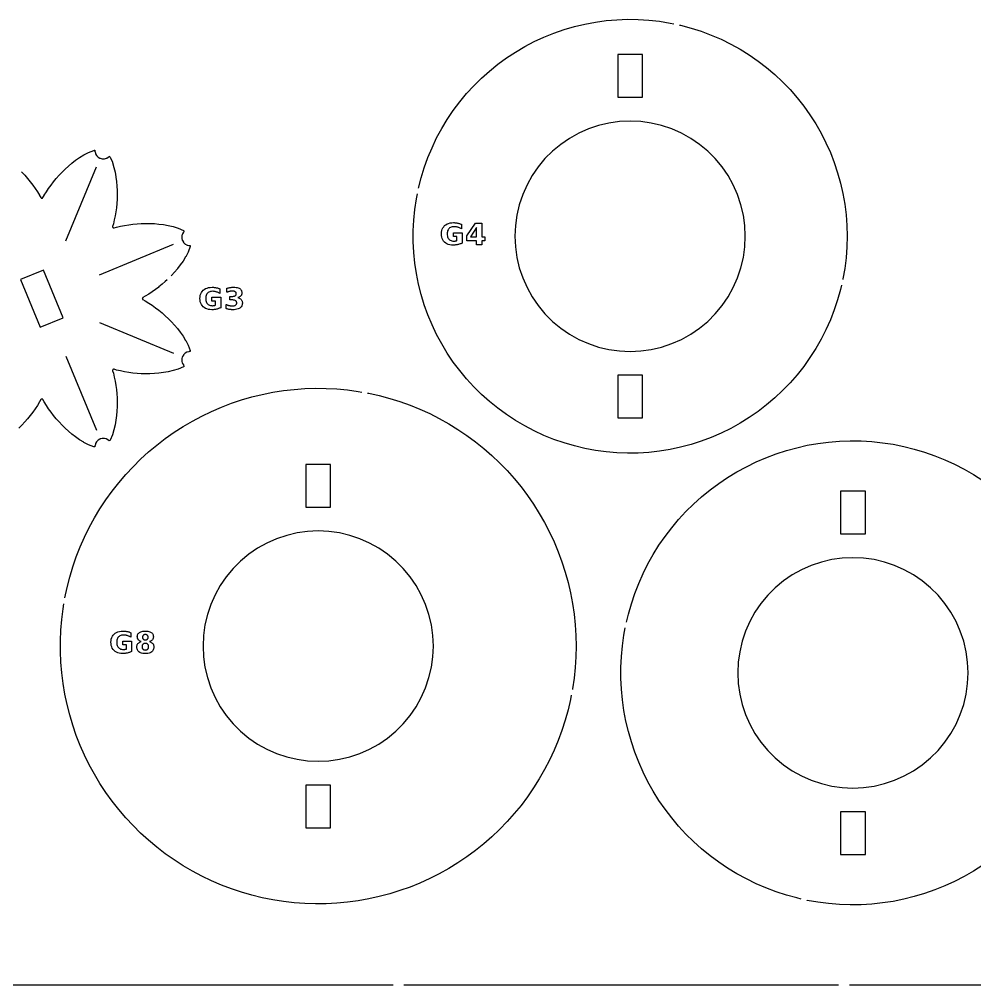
# Model space of a CAD drawing. Header units: millimetres. Extents: x 0 to 300, y 9 to 290.
# Drawn here: x 132.5 to 239.7, y 150 to 258.3 of the extents above; entities that cross this region are included whole.
import ezdxf

# ---------------------------------------------------------------- set-up
doc = ezdxf.new("R2010")
doc.units = ezdxf.units.MM
for name, color, linetype in [('CUT', 1, 'CONTINUOUS'), ('ENGRAVE', 5, 'CONTINUOUS'), ('SCORE', 7, 'CONTINUOUS')]:
    doc.layers.add(name, color=color, linetype=linetype)

msp = doc.modelspace()

# ---------------------------------------------------------------- linework, layer by layer
at = {"layer": 'CUT', "color": 1}
for points in [[(177.2567, 239.3992), (177.5459, 240.5443), (177.8982, 241.6962), (178.3071, 242.8293), (178.7715, 243.9407), (179.2903, 245.0278), (179.8622, 246.088), (180.4859, 247.1185), (181.1598, 248.117), (181.8822, 249.0809), (182.6514, 250.0079), (183.4655, 250.8957), (184.3225, 251.7422), (185.2203, 252.5452), (186.1567, 253.3029), (187.1295, 254.0133), (188.1362, 254.6748), (189.1744, 255.2856), (190.2415, 255.8444), (191.335, 256.3497), (192.4521, 256.8004), (193.5901, 257.1952), (194.7462, 257.5333), (195.9177, 257.8137), (197.1016, 258.0359), (198.295, 258.1993), (199.4951, 258.3035), (200.6988, 258.3482), (201.9033, 258.3333), (203.1056, 258.2588), (204.3027, 258.125), (205.4917, 257.9322), (205.9141, 257.842)], [(206.5498, 257.7063), (206.6698, 257.6807), (207.8339, 257.3714), (208.9814, 257.0048), (210.1093, 256.582), (211.2149, 256.1038), (212.2955, 255.5716), (213.3485, 254.9866), (214.3712, 254.3503), (215.3613, 253.6641), (216.3162, 252.9298), (217.2336, 252.1492), (218.1113, 251.3242), (218.9471, 250.4568), (219.739, 249.5491), (220.485, 248.6034), (221.1833, 247.6219), (221.8323, 246.6071), (222.4303, 245.5614), (222.9758, 244.4875), (223.4676, 243.3879), (223.9043, 242.2653), (224.2851, 241.1225), (224.6088, 239.9622), (224.8748, 238.7874), (225.0823, 237.6008), (225.2309, 236.4055), (225.3202, 235.2042), (225.35, 234), (225.3202, 232.7958), (225.2309, 231.5945), (225.0823, 230.3992), (224.8748, 229.2126), (224.8602, 229.1484)], [(132.7081, 241.233), (132.744, 241.1977), (132.7475, 241.1941), (133.0768, 240.8457), (133.0801, 240.8422), (133.393, 240.4869), (133.3961, 240.4833), (133.6931, 240.1215), (133.6961, 240.1178), (133.9776, 239.7496), (133.9804, 239.7458), (134.2469, 239.3714), (134.2496, 239.3674), (134.5011, 238.9868), (134.5037, 238.9828), (134.7404, 238.5962), (134.7429, 238.592), (134.8903, 238.3314), (134.8977, 238.3197), (134.905, 238.3102), (134.9132, 238.3015), (134.9222, 238.2936), (134.932, 238.2866), (134.9423, 238.2805), (134.9532, 238.2755), (134.9645, 238.2716), (134.9762, 238.2687), (134.988, 238.267), (135, 238.2664), (135.012, 238.267), (135.0238, 238.2687), (135.0355, 238.2716), (135.0468, 238.2755), (135.0577, 238.2805), (135.068, 238.2866), (135.0778, 238.2936), (135.0868, 238.3015), (135.095, 238.3102), (135.1023, 238.3197), (135.1097, 238.3314), (135.2571, 238.592), (135.2596, 238.5962), (135.4963, 238.9828), (135.4989, 238.9868), (135.7504, 239.3674), (135.7531, 239.3714), (136.0196, 239.7458), (136.0224, 239.7496), (136.3039, 240.1178), (136.3069, 240.1215), (136.6039, 240.4833), (136.607, 240.4869), (136.9199, 240.8422), (136.9232, 240.8457), (137.2525, 241.1941), (137.256, 241.1977), (137.6027, 241.5389), (137.6064, 241.5424), (137.9715, 241.8759), (137.9756, 241.8795), (138.3609, 242.2045), (138.3655, 242.2082), (138.7737, 242.5235), (138.779, 242.5274), (139.2142, 242.8312), (139.2208, 242.8356), (139.6901, 243.1247), (139.699, 243.1297), (140.2163, 243.3977), (140.2301, 243.4039), (140.8335, 243.6361), (140.8474, 243.6407), (140.862, 243.6423), (140.8695, 243.6428), (140.9482, 243.6438), (140.952, 243.5651), (140.952, 243.5247), (140.9526, 243.5121), (140.954, 243.5013), (140.9567, 243.4891), (141.0112, 243.2859), (141.0149, 243.274), (141.0191, 243.2639), (141.0249, 243.2528), (141.13, 243.0706), (141.1368, 243.06), (141.1434, 243.0514), (141.1519, 243.0422), (141.3006, 242.8934), (141.3099, 242.885), (141.3185, 242.8783), (141.3291, 242.8716), (141.5112, 242.7664), (141.5224, 242.7606), (141.5324, 242.7565), (141.5444, 242.7527), (141.7476, 242.6982), (141.7598, 242.6955), (141.7706, 242.6941), (141.7831, 242.6936), (141.9935, 242.6936), (142.006, 242.6941), (142.0168, 242.6955), (142.029, 242.6982), (142.2322, 242.7527), (142.2442, 242.7565), (142.2542, 242.7606), (142.2654, 242.7664), (142.4475, 242.8716), (142.4581, 242.8783), (142.4667, 242.885), (142.476, 242.8934), (142.5046, 242.922), (142.5629, 242.975), (142.6179, 242.9186), (142.6228, 242.913), (142.632, 242.9015), (142.6386, 242.8884), (142.9011, 242.2976), (142.9065, 242.2834), (143.0827, 241.7281), (143.0855, 241.7183), (143.2129, 241.182), (143.2145, 241.1743), (143.3074, 240.6517), (143.3084, 240.6452), (143.374, 240.1336), (143.3746, 240.1277), (143.4173, 239.6254), (143.4177, 239.62), (143.44, 239.126), (143.4402, 239.1209), (143.444, 238.6345), (143.444, 238.6296), (143.4305, 238.1503), (143.4303, 238.1455), (143.4004, 237.673), (143.4, 237.6683), (143.3542, 237.2024), (143.3536, 237.1977), (143.2924, 236.7382), (143.2917, 236.7336), (143.2153, 236.2804), (143.2145, 236.2757), (143.1232, 235.8287), (143.1222, 235.8241), (143.0162, 235.3833), (143.015, 235.3786), (142.9349, 235.09), (142.9319, 235.0766), (142.9304, 235.0647), (142.93, 235.0527), (142.9308, 235.0408), (142.9327, 235.0289), (142.9358, 235.0173), (142.9399, 235.0061), (142.9451, 234.9953), (142.9513, 234.985), (142.9585, 234.9754), (142.9666, 234.9666), (142.9754, 234.9585), (142.985, 234.9513), (142.9953, 234.9451), (143.0061, 234.9399), (143.0173, 234.9358), (143.0289, 234.9327), (143.0408, 234.9308), (143.0527, 234.93), (143.0647, 234.9304), (143.0766, 234.9319), (143.09, 234.9349), (143.3786, 235.015), (143.3833, 235.0162), (143.8241, 235.1222), (143.8287, 235.1232), (144.2757, 235.2145), (144.2804, 235.2153), (144.7336, 235.2917), (144.7382, 235.2924), (145.1977, 235.3536), (145.2024, 235.3542), (145.6683, 235.4), (145.673, 235.4004), (146.1455, 235.4303), (146.1503, 235.4305), (146.6296, 235.444), (146.6345, 235.444), (147.1209, 235.4402), (147.126, 235.44), (147.62, 235.4177), (147.6254, 235.4173), (148.1277, 235.3746), (148.1336, 235.374), (148.6452, 235.3084), (148.6517, 235.3074), (149.1743, 235.2145), (149.182, 235.2129), (149.7183, 235.0855), (149.7281, 235.0827), (150.2834, 234.9065), (150.2976, 234.9011), (150.8884, 234.6386), (150.9015, 234.632), (150.913, 234.6228), (150.9186, 234.6179), (150.975, 234.5629), (150.922, 234.5046), (150.8934, 234.476), (150.885, 234.4667), (150.8783, 234.4581), (150.8716, 234.4475), (150.7664, 234.2654), (150.7606, 234.2542), (150.7565, 234.2442), (150.7527, 234.2322), (150.6982, 234.029), (150.6955, 234.0168), (150.6941, 234.006), (150.6936, 233.9935), (150.6936, 233.7831), (150.6941, 233.7706), (150.6955, 233.7598), (150.6982, 233.7476), (150.7527, 233.5444), (150.7565, 233.5324), (150.7606, 233.5224), (150.7664, 233.5112), (150.8716, 233.3291), (150.8783, 233.3185), (150.885, 233.3099), (150.8934, 233.3006), (151.0422, 233.1519), (151.0514, 233.1434), (151.06, 233.1368), (151.0706, 233.13), (151.2528, 233.0249), (151.2639, 233.0191), (151.274, 233.0149), (151.2859, 233.0112), (151.4891, 232.9567), (151.5013, 232.954), (151.5121, 232.9526), (151.5247, 232.952), (151.5651, 232.952), (151.6438, 232.9482), (151.6428, 232.8695), (151.6423, 232.862), (151.6407, 232.8474), (151.6361, 232.8335), (151.4039, 232.2301), (151.3977, 232.2163), (151.1297, 231.699), (151.1247, 231.6901), (150.8356, 231.2208), (150.8312, 231.2142), (150.5274, 230.779), (150.5235, 230.7737), (150.2082, 230.3655), (150.2045, 230.3609), (149.8795, 229.9756), (149.8759, 229.9715), (149.5424, 229.6064), (149.5389, 229.6027), (149.4963, 229.5594)], [(224.7167, 228.5144), (224.6088, 228.0378), (224.2851, 226.8775), (223.9043, 225.7347), (223.4676, 224.6121), (222.9758, 223.5125), (222.4303, 222.4386), (221.8323, 221.3929), (221.1833, 220.3781), (220.485, 219.3966), (219.739, 218.4509), (218.9471, 217.5432), (218.1113, 216.6758), (217.2336, 215.8508), (216.3162, 215.0702), (215.3613, 214.3359), (214.3712, 213.6497), (213.3485, 213.0134), (212.2955, 212.4284), (211.2149, 211.8962), (210.1093, 211.418), (208.9814, 210.9952), (207.8339, 210.6286), (206.6698, 210.3193), (205.4917, 210.0678), (204.3027, 209.875), (203.1056, 209.7412), (201.9033, 209.6667), (200.6988, 209.6518), (199.4951, 209.6965), (198.295, 209.8007), (197.1016, 209.9641), (195.9177, 210.1863), (194.7462, 210.4667), (193.5901, 210.8048), (192.4521, 211.1996), (191.335, 211.6503), (190.2415, 212.1556), (189.1744, 212.7144), (188.1362, 213.3252), (187.1295, 213.9867), (186.1567, 214.6971), (185.2203, 215.4548), (184.3225, 216.2578), (183.4655, 217.1043), (182.6514, 217.9921), (181.8822, 218.9191), (181.1598, 219.883), (180.4859, 220.8815), (179.8622, 221.912), (179.2903, 222.9722), (178.7715, 224.0593), (178.3071, 225.1707), (177.8982, 226.3038), (177.5459, 227.4557), (177.2509, 228.6236), (177.0141, 229.8046), (176.836, 230.9959), (176.717, 232.1946), (176.6574, 233.3977), (176.6574, 234.6023), (176.717, 235.8054), (176.836, 237.0041), (177.0141, 238.1954), (177.1278, 238.7622)], [(149.0348, 229.1019), (148.8457, 228.9232), (148.8422, 228.9199), (148.4869, 228.607), (148.4833, 228.6039), (148.1215, 228.3069), (148.1178, 228.3039), (147.7496, 228.0224), (147.7458, 228.0196), (147.3714, 227.7531), (147.3674, 227.7504), (146.9868, 227.4989), (146.9828, 227.4963), (146.5962, 227.2596), (146.592, 227.2571), (146.3314, 227.1097), (146.3197, 227.1023), (146.3102, 227.095), (146.3015, 227.0868), (146.2936, 227.0778), (146.2866, 227.068), (146.2805, 227.0577), (146.2755, 227.0468), (146.2716, 227.0355), (146.2687, 227.0238), (146.267, 227.012), (146.2664, 227), (146.267, 226.988), (146.2687, 226.9762), (146.2716, 226.9645), (146.2755, 226.9532), (146.2805, 226.9423), (146.2866, 226.932), (146.2936, 226.9222), (146.3015, 226.9132), (146.3102, 226.905), (146.3197, 226.8977), (146.3314, 226.8903), (146.592, 226.7429), (146.5962, 226.7404), (146.9828, 226.5037), (146.9868, 226.5011), (147.3674, 226.2496), (147.3714, 226.2469), (147.7458, 225.9804), (147.7496, 225.9776), (148.1178, 225.6961), (148.1215, 225.6931), (148.4833, 225.3961), (148.4869, 225.393), (148.8422, 225.0801), (148.8457, 225.0768), (149.1941, 224.7475), (149.1977, 224.744), (149.5389, 224.3973), (149.5424, 224.3936), (149.8759, 224.0285), (149.8795, 224.0244), (150.2045, 223.6391), (150.2082, 223.6345), (150.5235, 223.2263), (150.5274, 223.221), (150.8312, 222.7858), (150.8356, 222.7792), (151.1247, 222.3099), (151.1297, 222.301), (151.3977, 221.7837), (151.4039, 221.7699), (151.6361, 221.1665), (151.6407, 221.1526), (151.6423, 221.138), (151.6428, 221.1305), (151.6438, 221.0518), (151.5651, 221.048), (151.5247, 221.048), (151.5121, 221.0474), (151.5013, 221.046), (151.4891, 221.0433), (151.2859, 220.9888), (151.274, 220.9851), (151.2639, 220.9809), (151.2528, 220.9751), (151.0706, 220.87), (151.06, 220.8632), (151.0514, 220.8566), (151.0422, 220.8481), (150.8934, 220.6994), (150.885, 220.6901), (150.8783, 220.6815), (150.8716, 220.6709), (150.7664, 220.4888), (150.7606, 220.4776), (150.7565, 220.4676), (150.7527, 220.4556), (150.6982, 220.2524), (150.6955, 220.2402), (150.6941, 220.2294), (150.6936, 220.2169), (150.6936, 220.0065), (150.6941, 219.994), (150.6955, 219.9832), (150.6982, 219.971), (150.7527, 219.7678), (150.7565, 219.7558), (150.7606, 219.7458), (150.7664, 219.7346), (150.8716, 219.5525), (150.8783, 219.5419), (150.885, 219.5333), (150.8934, 219.524), (150.922, 219.4954), (150.975, 219.4371), (150.9186, 219.3821), (150.913, 219.3772), (150.9015, 219.368), (150.8884, 219.3614), (150.2976, 219.0989), (150.2834, 219.0935), (149.7281, 218.9173), (149.7183, 218.9145), (149.182, 218.7871), (149.1743, 218.7855), (148.6517, 218.6926), (148.6452, 218.6916), (148.1336, 218.626), (148.1277, 218.6254), (147.6254, 218.5827), (147.62, 218.5823), (147.126, 218.56), (147.1209, 218.5598), (146.6345, 218.556), (146.6296, 218.556), (146.1503, 218.5695), (146.1455, 218.5697), (145.673, 218.5996), (145.6683, 218.6), (145.2024, 218.6458), (145.1977, 218.6464), (144.7382, 218.7076), (144.7336, 218.7083), (144.2804, 218.7847), (144.2757, 218.7855), (143.8287, 218.8768), (143.8241, 218.8778), (143.3833, 218.9838), (143.3786, 218.985), (143.09, 219.0651), (143.0766, 219.0681), (143.0647, 219.0696), (143.0527, 219.07), (143.0408, 219.0692), (143.0289, 219.0673), (143.0173, 219.0642), (143.0061, 219.0601), (142.9953, 219.0549), (142.985, 219.0487), (142.9754, 219.0415), (142.9666, 219.0334), (142.9585, 219.0246), (142.9513, 219.015), (142.9451, 219.0047), (142.9399, 218.9939), (142.9358, 218.9827), (142.9327, 218.9711), (142.9308, 218.9592), (142.93, 218.9473), (142.9304, 218.9353), (142.9319, 218.9234), (142.9349, 218.91), (143.015, 218.6214), (143.0162, 218.6167), (143.1222, 218.1759), (143.1232, 218.1713), (143.2145, 217.7243), (143.2153, 217.7196), (143.2917, 217.2664), (143.2924, 217.2618), (143.3536, 216.8023), (143.3542, 216.7976), (143.4, 216.3317), (143.4004, 216.327), (143.4303, 215.8545), (143.4305, 215.8497), (143.444, 215.3704), (143.444, 215.3655), (143.4402, 214.8791), (143.44, 214.874), (143.4177, 214.38), (143.4173, 214.3746), (143.3746, 213.8723), (143.374, 213.8664), (143.3084, 213.3548), (143.3074, 213.3483), (143.2145, 212.8257), (143.2129, 212.818), (143.0855, 212.2817), (143.0827, 212.2719), (142.9065, 211.7166), (142.9011, 211.7024), (142.6386, 211.1116), (142.632, 211.0985), (142.6228, 211.087), (142.6179, 211.0814), (142.5629, 211.025), (142.5046, 211.078), (142.476, 211.1066), (142.4667, 211.115), (142.4581, 211.1217), (142.4475, 211.1284), (142.2654, 211.2336), (142.2542, 211.2394), (142.2442, 211.2435), (142.2322, 211.2473), (142.029, 211.3018), (142.0168, 211.3045), (142.006, 211.3059), (141.9935, 211.3064), (141.7831, 211.3064), (141.7706, 211.3059), (141.7598, 211.3045), (141.7476, 211.3018), (141.5444, 211.2473), (141.5324, 211.2435), (141.5224, 211.2394), (141.5112, 211.2336), (141.3291, 211.1284), (141.3185, 211.1217), (141.3099, 211.115), (141.3006, 211.1066), (141.1519, 210.9578), (141.1434, 210.9486), (141.1368, 210.94), (141.13, 210.9294), (141.0249, 210.7472), (141.0191, 210.7361), (141.0149, 210.726), (141.0112, 210.7141), (140.9567, 210.5109), (140.954, 210.4987), (140.9526, 210.4879), (140.952, 210.4753), (140.952, 210.4349), (140.9482, 210.3562), (140.8695, 210.3572), (140.862, 210.3577), (140.8474, 210.3593), (140.8335, 210.3639), (140.2301, 210.5961), (140.2163, 210.6023), (139.699, 210.8703), (139.6901, 210.8753), (139.2208, 211.1644), (139.2142, 211.1688), (138.779, 211.4726), (138.7737, 211.4765), (138.3655, 211.7918), (138.3609, 211.7955), (137.9756, 212.1205), (137.9715, 212.1241), (137.6064, 212.4576), (137.6027, 212.4611), (137.256, 212.8023), (137.2525, 212.8059), (136.9232, 213.1543), (136.9199, 213.1578), (136.607, 213.5131), (136.6039, 213.5167), (136.3069, 213.8785), (136.3039, 213.8822), (136.0224, 214.2504), (136.0196, 214.2542), (135.7531, 214.6286), (135.7504, 214.6326), (135.4989, 215.0132), (135.4963, 215.0172), (135.2596, 215.4038), (135.2571, 215.408), (135.1097, 215.6686), (135.1023, 215.6803), (135.095, 215.6898), (135.0868, 215.6985), (135.0778, 215.7064), (135.068, 215.7134), (135.0577, 215.7195), (135.0468, 215.7245), (135.0355, 215.7284), (135.0238, 215.7313), (135.012, 215.733), (135, 215.7336), (134.988, 215.733), (134.9762, 215.7313), (134.9645, 215.7284), (134.9532, 215.7245), (134.9423, 215.7195), (134.932, 215.7134), (134.9222, 215.7064), (134.9132, 215.6985), (134.905, 215.6898), (134.8977, 215.6803), (134.8903, 215.6686), (134.7429, 215.408), (134.7404, 215.4038), (134.5037, 215.0172), (134.5011, 215.0132), (134.2496, 214.6326), (134.2469, 214.6286), (133.9804, 214.2542), (133.9776, 214.2504), (133.6961, 213.8822), (133.6931, 213.8785), (133.3961, 213.5167), (133.393, 213.5131), (133.0801, 213.1578), (133.0768, 213.1543), (132.7475, 212.8059), (132.744, 212.8023), (132.3973, 212.4611)], [(137.573, 193.4024), (137.8183, 194.5646), (138.1158, 195.7312), (138.4616, 196.8845), (138.855, 198.0223), (139.2954, 199.1429), (139.782, 200.2441), (140.3141, 201.3241), (140.8906, 202.3811), (141.5105, 203.4131), (142.1729, 204.4185), (142.8765, 205.3955), (143.6201, 206.3423), (144.4025, 207.2574), (145.2223, 208.1392), (146.078, 208.9861), (146.9683, 209.7966), (147.8915, 210.5695), (148.846, 211.3032), (149.8302, 211.9966), (150.8424, 212.6485), (151.8809, 213.2577), (152.9438, 213.8231), (154.0293, 214.3439), (155.1355, 214.8191), (156.2606, 215.2478), (157.4025, 215.6294), (158.5592, 215.9631), (159.7289, 216.2484), (160.9094, 216.4848), (162.0988, 216.6719), (163.2949, 216.8094), (164.4956, 216.897), (165.699, 216.9346), (166.9029, 216.922), (168.1052, 216.8594), (169.3039, 216.7469), (170.4969, 216.5846), (170.9099, 216.5107)], [(171.5498, 216.3964), (171.6821, 216.3728), (172.8574, 216.1118), (174.0209, 215.8022), (175.1705, 215.4445), (176.3042, 215.0393), (177.4201, 214.5872), (178.5162, 214.0892), (179.5906, 213.5459), (180.6415, 212.9585), (181.6671, 212.3278), (182.6655, 211.655), (183.6351, 210.9413), (184.5742, 210.1878), (185.4811, 209.396), (186.3542, 208.5671), (187.1922, 207.7026), (187.9934, 206.804), (188.7566, 205.8728), (189.4804, 204.9107), (190.1635, 203.9193), (190.8048, 202.9003), (191.4032, 201.8556), (191.9576, 200.7869), (192.467, 199.696), (192.9306, 198.5849), (193.3476, 197.4555), (193.7173, 196.3097), (194.039, 195.1495), (194.3121, 193.9769), (194.5362, 192.794), (194.711, 191.6028), (194.836, 190.4053), (194.9111, 189.2037), (194.9361, 188), (194.9111, 186.7963), (194.836, 185.5947), (194.711, 184.3972), (194.5362, 183.206), (194.5238, 183.1401)], [(200.5907, 190.6906), (200.8049, 191.5942), (201.1389, 192.7592), (201.5269, 193.9075), (201.9678, 195.0365), (202.4608, 196.1437), (203.0047, 197.2268), (203.5985, 198.2834), (204.2407, 199.3113), (204.9301, 200.3081), (205.6652, 201.2718), (206.4443, 202.2003), (207.2657, 203.0915), (208.1277, 203.9436), (209.0284, 204.7546), (209.9659, 205.5228), (210.938, 206.2465), (211.9429, 206.9243), (212.9781, 207.5546), (214.0416, 208.136), (215.1309, 208.6673), (216.2438, 209.1474), (217.3779, 209.5751), (218.5306, 209.9497), (219.6994, 210.2702), (220.882, 210.5359), (222.0756, 210.7464), (223.2777, 210.9011), (224.4857, 210.9997), (225.697, 211.042), (226.9089, 211.0279), (228.1189, 210.9574), (229.3243, 210.8307), (230.5225, 210.6481), (231.7108, 210.4099), (232.8869, 210.1167), (234.048, 209.7691), (235.1916, 209.3678), (236.3154, 208.9138), (237.4168, 208.408), (238.4935, 207.8515), (239.5432, 207.2455), (240.5635, 206.5913)], [(194.4028, 182.5015), (194.3121, 182.0231), (194.039, 180.8505), (193.7173, 179.6903), (193.3476, 178.5445), (192.9306, 177.4151), (192.467, 176.304), (191.9576, 175.2131), (191.4032, 174.1444), (190.8048, 173.0997), (190.1635, 172.0807), (189.4804, 171.0893), (188.7566, 170.1272), (187.9934, 169.196), (187.1922, 168.2974), (186.3542, 167.4329), (185.4811, 166.604), (184.5742, 165.8122), (183.6351, 165.0587), (182.6655, 164.345), (181.6671, 163.6722), (180.6415, 163.0415), (179.5906, 162.4541), (178.5162, 161.9108), (177.4201, 161.4128), (176.3042, 160.9607), (175.1705, 160.5555), (174.0209, 160.1978), (172.8574, 159.8882), (171.6821, 159.6272), (170.4969, 159.4154), (169.3039, 159.2531), (168.1052, 159.1406), (166.9029, 159.078), (165.699, 159.0654), (164.4956, 159.103), (163.2949, 159.1906), (162.0988, 159.3281), (160.9094, 159.5152), (159.7289, 159.7516), (158.5592, 160.0369), (157.4025, 160.3706), (156.2606, 160.7522), (155.1355, 161.1809), (154.0293, 161.6561), (152.9438, 162.1769), (151.8809, 162.7423), (150.8424, 163.3515), (149.8302, 164.0034), (148.846, 164.6968), (147.8915, 165.4305), (146.9683, 166.2034), (146.078, 167.0139), (145.2223, 167.8608), (144.4025, 168.7426), (143.6201, 169.6577), (142.8765, 170.6045), (142.1729, 171.5815), (141.5105, 172.5869), (140.8906, 173.6189), (140.3141, 174.6759), (139.782, 175.7559), (139.2954, 176.8571), (138.855, 177.9777), (138.4616, 179.1155), (138.1158, 180.2688), (137.8183, 181.4354), (137.5697, 182.6134), (137.3702, 183.8007), (137.2203, 184.9953), (137.1202, 186.1951), (137.0701, 187.398), (137.0701, 188.602), (137.1202, 189.8049), (137.2203, 191.0047), (137.3702, 192.1993), (137.4646, 192.7615)], [(220.2066, 159.6159), (219.6994, 159.7298), (218.5306, 160.0503), (217.3779, 160.4249), (216.2438, 160.8526), (215.1309, 161.3327), (214.0416, 161.864), (212.9781, 162.4454), (211.9429, 163.0757), (210.938, 163.7535), (209.9659, 164.4772), (209.0284, 165.2454), (208.1277, 166.0564), (207.2657, 166.9085), (206.4443, 167.7997), (205.6652, 168.7282), (204.9301, 169.6919), (204.2407, 170.6887), (203.5985, 171.7166), (203.0047, 172.7732), (202.4608, 173.8563), (201.9678, 174.9635), (201.5269, 176.0925), (201.1389, 177.2408), (200.8049, 178.4058), (200.5253, 179.5852), (200.301, 180.7763), (200.1323, 181.9765), (200.0197, 183.1833), (199.9633, 184.394), (199.9633, 185.606), (200.0197, 186.8167), (200.1323, 188.0235), (200.301, 189.2237), (200.4575, 190.0545)], [(240.5635, 163.4087), (239.5432, 162.7545), (238.4935, 162.1485), (237.4168, 161.592), (236.3154, 161.0862), (235.1916, 160.6322), (234.048, 160.2309), (232.8869, 159.8833), (231.7108, 159.5901), (230.5225, 159.3519), (229.3243, 159.1693), (228.1189, 159.0426), (226.9089, 158.9721), (225.697, 158.958), (224.4857, 159.0003), (223.2777, 159.0989), (222.0756, 159.2536), (220.882, 159.4641), (220.8408, 159.4733)], [(125.6, 150), (174.4, 150)], [(175.6, 150), (224.4, 150)], [(225.6, 150), (274.4, 150)]]:
    msp.add_lwpolyline(points, dxfattribs=at)
for points in [[(199.605, 249.7857), (199.605, 249.605), (202.395, 249.605), (202.395, 249.9286), (202.395, 254.395), (199.605, 254.395), (199.605, 254.3929), (199.605, 249.7857)], [(213.7048, 236.3749), (213.4315, 237.5371), (213.0521, 238.669), (212.5699, 239.7611), (211.989, 240.8041), (211.3143, 241.789), (210.5516, 242.7075), (209.7075, 243.5516), (208.789, 244.3143), (207.8041, 244.989), (206.7611, 245.5699), (205.669, 246.0521), (204.5371, 246.4315), (203.3749, 246.7048), (202.1926, 246.8698), (201, 246.9249), (199.8074, 246.8698), (198.6251, 246.7048), (197.4629, 246.4315), (196.331, 246.0521), (195.2389, 245.5699), (194.1959, 244.989), (193.211, 244.3143), (192.2925, 243.5516), (191.4484, 242.7075), (190.6857, 241.789), (190.011, 240.8041), (189.4301, 239.7611), (188.9479, 238.669), (188.5685, 237.5371), (188.2952, 236.3749), (188.1302, 235.1926), (188.0751, 234), (188.1302, 232.8074), (188.2952, 231.6251), (188.5685, 230.4629), (188.9479, 229.331), (189.4301, 228.2389), (190.011, 227.1959), (190.6857, 226.211), (191.4484, 225.2925), (192.2925, 224.4484), (193.211, 223.6857), (194.1959, 223.011), (195.2389, 222.4301), (196.331, 221.9479), (197.4629, 221.5685), (198.6251, 221.2952), (199.8074, 221.1302), (201, 221.0751), (202.1926, 221.1302), (203.3749, 221.2952), (204.5371, 221.5685), (205.669, 221.9479), (206.7611, 222.4301), (207.8041, 223.011), (208.789, 223.6857), (209.7075, 224.4484), (210.5516, 225.2925), (211.3143, 226.211), (211.989, 227.1959), (212.5699, 228.2389), (213.0521, 229.331), (213.4315, 230.4629), (213.7048, 231.6251), (213.8698, 232.8074), (213.9249, 234), (213.8698, 235.1926), (213.7048, 236.3749)], [(137.3967, 224.8592), (135.1809, 230.2085), (132.6033, 229.1408), (134.8191, 223.7915), (137.3967, 224.8592)], [(199.605, 218.0714), (199.605, 213.605), (202.395, 213.605), (202.395, 213.6071), (202.395, 218.2143), (202.395, 218.395), (199.605, 218.395), (199.605, 218.0714)], [(164.605, 205.6429), (164.605, 204), (164.605, 203.605), (167.395, 203.605), (167.395, 204.0357), (167.395, 205.5), (167.395, 208), (167.395, 208.395), (164.605, 208.395), (164.605, 207.9643), (164.605, 205.6429)], [(224.605, 204.2143), (224.605, 201.4286), (224.605, 200.605), (227.395, 200.605), (227.395, 201.4643), (227.395, 204.3571), (227.395, 204.5714), (227.395, 205.395), (224.605, 205.395), (224.605, 204.5357), (224.605, 204.2143)], [(178.7048, 190.3749), (178.4315, 191.5371), (178.0521, 192.669), (177.5699, 193.7611), (176.989, 194.8041), (176.3143, 195.789), (175.5516, 196.7075), (174.7075, 197.5516), (173.789, 198.3143), (172.8041, 198.989), (171.7611, 199.5699), (170.669, 200.0521), (169.5371, 200.4315), (168.3749, 200.7048), (167.1926, 200.8698), (166, 200.9249), (164.8074, 200.8698), (163.6251, 200.7048), (162.4629, 200.4315), (161.331, 200.0521), (160.2389, 199.5699), (159.1959, 198.989), (158.211, 198.3143), (157.2925, 197.5516), (156.4484, 196.7075), (155.6857, 195.789), (155.011, 194.8041), (154.4301, 193.7611), (153.9479, 192.669), (153.5685, 191.5371), (153.2952, 190.3749), (153.1302, 189.1926), (153.0751, 188), (153.1302, 186.8074), (153.2952, 185.6251), (153.5685, 184.4629), (153.9479, 183.331), (154.4301, 182.2389), (155.011, 181.1959), (155.6857, 180.211), (156.4484, 179.2925), (157.2925, 178.4484), (158.211, 177.6857), (159.1959, 177.011), (160.2389, 176.4301), (161.331, 175.9479), (162.4629, 175.5685), (163.6251, 175.2952), (164.8074, 175.1302), (166, 175.0751), (167.1926, 175.1302), (168.3749, 175.2952), (169.5371, 175.5685), (170.669, 175.9479), (171.7611, 176.4301), (172.8041, 177.011), (173.789, 177.6857), (174.7075, 178.4484), (175.5516, 179.2925), (176.3143, 180.211), (176.989, 181.1959), (177.5699, 182.2389), (178.0521, 183.331), (178.4315, 184.4629), (178.7048, 185.6251), (178.8698, 186.8074), (178.9249, 188), (178.8698, 189.1926), (178.7048, 190.3749)], [(238.7048, 187.3749), (238.4315, 188.5371), (238.0521, 189.669), (237.5699, 190.7611), (236.989, 191.8041), (236.3143, 192.789), (235.5516, 193.7075), (234.7075, 194.5516), (233.789, 195.3143), (232.8041, 195.989), (231.7611, 196.5699), (230.669, 197.0521), (229.5371, 197.4315), (228.3749, 197.7048), (227.1926, 197.8698), (226, 197.9249), (224.8074, 197.8698), (223.6251, 197.7048), (222.4629, 197.4315), (221.331, 197.0521), (220.2389, 196.5699), (219.1959, 195.989), (218.211, 195.3143), (217.2925, 194.5516), (216.4484, 193.7075), (215.6857, 192.789), (215.011, 191.8041), (214.4301, 190.7611), (213.9479, 189.669), (213.5685, 188.5371), (213.2952, 187.3749), (213.1302, 186.1926), (213.0751, 185), (213.1302, 183.8074), (213.2952, 182.6251), (213.5685, 181.4629), (213.9479, 180.331), (214.4301, 179.2389), (215.011, 178.1959), (215.6857, 177.211), (216.4484, 176.2925), (217.2925, 175.4484), (218.211, 174.6857), (219.1959, 174.011), (220.2389, 173.4301), (221.331, 172.9479), (222.4629, 172.5685), (223.6251, 172.2952), (224.8074, 172.1302), (226, 172.0751), (227.1926, 172.1302), (228.3749, 172.2952), (229.5371, 172.5685), (230.669, 172.9479), (231.7611, 173.4301), (232.8041, 174.011), (233.789, 174.6857), (234.7075, 175.4484), (235.5516, 176.2925), (236.3143, 177.211), (236.989, 178.1959), (237.5699, 179.2389), (238.0521, 180.331), (238.4315, 181.4629), (238.7048, 182.6251), (238.8698, 183.8074), (238.9249, 185), (238.8698, 186.1926), (238.7048, 187.3749)], [(164.605, 170.5), (164.605, 168.0357), (164.605, 167.605), (167.395, 167.605), (167.395, 168), (167.395, 170.3571), (167.395, 171.9643), (167.395, 172.395), (164.605, 172.395), (164.605, 170.5)], [(224.605, 168.5357), (224.605, 165.4286), (224.605, 164.605), (227.395, 164.605), (227.395, 165.4643), (227.395, 168.5714), (227.395, 169.395), (224.605, 169.395), (224.605, 168.5357)]]:
    msp.add_lwpolyline(points, close=True, dxfattribs=at)
at = {"layer": 'ENGRAVE', "color": 5}
for points in [[(182.0747, 233.1963), (181.9951, 233.1631), (181.9145, 233.133), (181.8329, 233.1061), (181.7503, 233.0824), (181.6667, 233.0618), (181.5821, 233.0444), (181.4967, 233.0302), (181.4103, 233.0191), (181.3231, 233.0112), (181.2349, 233.0064), (181.1458, 233.0049), (180.9505, 233.0143), (180.7691, 233.0426), (180.6018, 233.0897), (180.4485, 233.1557), (180.3092, 233.2405), (180.1839, 233.3442), (180.0755, 233.4641), (179.9868, 233.5973), (179.9178, 233.744), (179.8685, 233.9041), (179.839, 234.0777), (179.8291, 234.2646), (179.8391, 234.4535), (179.8693, 234.6285), (179.9194, 234.7895), (179.9897, 234.9366), (180.08, 235.0698), (180.1904, 235.1891), (180.3183, 235.2921), (180.461, 235.3763), (180.6185, 235.4418), (180.7908, 235.4886), (180.978, 235.5167), (181.18, 235.526), (181.2603, 235.5248), (181.3394, 235.521), (181.4174, 235.5146), (181.4943, 235.5058), (181.5701, 235.4944), (181.6447, 235.4804), (181.7181, 235.464), (181.79, 235.4452), (181.8606, 235.4239), (181.9297, 235.4002), (181.9975, 235.374), (182.0638, 235.3454), (182.0638, 234.8424), (181.9961, 234.8793), (181.9284, 234.913), (181.861, 234.9433), (181.7936, 234.9705), (181.7264, 234.9943), (181.6593, 235.015), (181.5923, 235.0324), (181.5253, 235.0466), (181.4581, 235.0577), (181.391, 235.0656), (181.3238, 235.0703), (181.2565, 235.0719), (181.1365, 235.0661), (181.026, 235.0487), (180.9251, 235.0196), (180.8337, 234.979), (180.7518, 234.9267), (180.6795, 234.8628), (180.6176, 234.7881), (180.567, 234.7034), (180.5276, 234.6087), (180.4994, 234.504), (180.4825, 234.3893), (180.4769, 234.2646), (180.4823, 234.1409), (180.4986, 234.027), (180.5257, 233.9228), (180.5637, 233.8284), (180.6125, 233.7438), (180.6722, 233.6689), (180.7419, 233.6048), (180.8207, 233.5523), (180.9086, 233.5115), (181.0057, 233.4823), (181.1119, 233.4648), (181.2272, 233.459), (181.2594, 233.4593), (181.2908, 233.4603), (181.3214, 233.462), (181.3513, 233.4644), (181.3804, 233.4674), (181.4087, 233.4712), (181.4362, 233.4756), (181.4627, 233.4808), (181.4882, 233.4868), (181.5129, 233.4936), (181.5365, 233.5011), (181.5592, 233.5094), (181.5592, 233.9814), (181.1768, 233.9814), (181.1768, 234.4013), (182.1533, 234.4013), (182.1533, 233.2327), (182.0747, 233.1963)], [(184.3521, 233.9489), (184.6988, 233.9489), (184.6988, 233.4948), (184.3521, 233.4948), (184.3521, 233.0521), (183.7596, 233.0521), (183.7596, 233.4948), (182.6822, 233.4948), (182.6822, 234.0319), (183.6555, 235.4821), (184.3521, 235.4821), (184.3521, 233.9489)], [(183.7596, 233.9489), (183.7596, 234.9661), (183.0728, 233.9489), (183.7596, 233.9489)], [(154.9795, 225.9443), (154.8999, 225.911), (154.8193, 225.881), (154.7377, 225.8541), (154.6551, 225.8303), (154.5715, 225.8098), (154.4869, 225.7924), (154.4015, 225.7781), (154.3151, 225.767), (154.2279, 225.7591), (154.1397, 225.7544), (154.0506, 225.7528), (153.8553, 225.7622), (153.6739, 225.7905), (153.5066, 225.8376), (153.3533, 225.9036), (153.214, 225.9885), (153.0887, 226.0922), (152.9803, 226.212), (152.8916, 226.3452), (152.8226, 226.4919), (152.7733, 226.6521), (152.7438, 226.8256), (152.7339, 227.0126), (152.7439, 227.2015), (152.774, 227.3764), (152.8242, 227.5375), (152.8945, 227.6846), (152.9848, 227.8178), (153.0952, 227.937), (153.2231, 228.04), (153.3658, 228.1242), (153.5233, 228.1897), (153.6956, 228.2365), (153.8828, 228.2646), (154.0848, 228.274), (154.1651, 228.2727), (154.2442, 228.2689), (154.3222, 228.2626), (154.3991, 228.2537), (154.4749, 228.2423), (154.5495, 228.2284), (154.6228, 228.212), (154.6948, 228.1931), (154.7653, 228.1718), (154.8345, 228.1481), (154.9022, 228.1219), (154.9686, 228.0933), (154.9686, 227.5904), (154.9008, 227.6273), (154.8332, 227.6609), (154.7658, 227.6913), (154.6984, 227.7184), (154.6312, 227.7423), (154.5641, 227.7629), (154.4971, 227.7803), (154.43, 227.7945), (154.3629, 227.8056), (154.2958, 227.8135), (154.2286, 227.8183), (154.1613, 227.8199), (154.0413, 227.814), (153.9308, 227.7966), (153.8299, 227.7676), (153.7385, 227.7269), (153.6566, 227.6746), (153.5843, 227.6107), (153.5224, 227.536), (153.4717, 227.4513), (153.4323, 227.3566), (153.4042, 227.2519), (153.3873, 227.1372), (153.3817, 227.0126), (153.3871, 226.8889), (153.4034, 226.7749), (153.4305, 226.6708), (153.4685, 226.5764), (153.5173, 226.4917), (153.577, 226.4169), (153.6467, 226.3527), (153.7255, 226.3002), (153.8134, 226.2594), (153.9105, 226.2302), (154.0167, 226.2127), (154.132, 226.2069), (154.1642, 226.2072), (154.1956, 226.2083), (154.2262, 226.21), (154.2561, 226.2123), (154.2852, 226.2154), (154.3135, 226.2191), (154.341, 226.2236), (154.3675, 226.2288), (154.393, 226.2348), (154.4177, 226.2415), (154.4413, 226.2491), (154.464, 226.2574), (154.464, 226.7294), (154.0816, 226.7294), (154.0816, 227.1493), (155.0581, 227.1493), (155.0581, 225.9807), (154.9795, 225.9443)], [(157.0686, 227.0865), (157.1407, 227.0575), (157.2062, 227.0233), (157.2652, 226.984), (157.3176, 226.9394), (157.3635, 226.8897), (157.4025, 226.835), (157.4345, 226.7755), (157.4593, 226.7113), (157.4771, 226.6423), (157.4877, 226.5686), (157.4913, 226.4901), (157.4836, 226.3745), (157.4605, 226.2685), (157.4221, 226.1721), (157.3683, 226.0854), (157.2991, 226.0083), (157.2146, 225.9408), (157.1153, 225.8833), (157.0019, 225.8363), (156.8744, 225.7998), (156.7328, 225.7737), (156.5771, 225.758), (156.4073, 225.7528), (156.3449, 225.7536), (156.2824, 225.7561), (156.2199, 225.7603), (156.1573, 225.7662), (156.0947, 225.7737), (156.0321, 225.7829), (155.9696, 225.7938), (155.9072, 225.8063), (155.8451, 225.8205), (155.7833, 225.8364), (155.7216, 225.854), (155.6602, 225.8732), (155.6602, 226.3566), (155.7187, 226.3285), (155.7771, 226.3028), (155.8354, 226.2795), (155.8935, 226.2586), (155.9515, 226.2401), (156.0093, 226.224), (156.0669, 226.2103), (156.1242, 226.1991), (156.1812, 226.1904), (156.2379, 226.1842), (156.2943, 226.1805), (156.3503, 226.1792), (156.4301, 226.1816), (156.5034, 226.1888), (156.5702, 226.2008), (156.6306, 226.2176), (156.6845, 226.2391), (156.732, 226.2655), (156.7725, 226.2963), (156.8057, 226.3313), (156.8315, 226.3705), (156.8499, 226.4138), (156.8609, 226.4613), (156.8646, 226.5129), (156.8608, 226.566), (156.8495, 226.6146), (156.8306, 226.6588), (156.8042, 226.6984), (156.7702, 226.7336), (156.7287, 226.7644), (156.6798, 226.7905), (156.6237, 226.8118), (156.5605, 226.8284), (156.49, 226.8403), (156.4124, 226.8474), (156.3275, 226.8498), (156.0769, 226.8498), (156.0769, 227.2535), (156.3405, 227.2535), (156.4159, 227.2555), (156.4845, 227.2617), (156.5464, 227.272), (156.6017, 227.2864), (156.6502, 227.3049), (156.6921, 227.3275), (156.7274, 227.3543), (156.7563, 227.3855), (156.7788, 227.4209), (156.7948, 227.4606), (156.8044, 227.5046), (156.8077, 227.5529), (156.8045, 227.5978), (156.7952, 227.6392), (156.7796, 227.677), (156.7577, 227.7113), (156.7297, 227.7421), (156.6954, 227.7694), (156.6553, 227.7928), (156.6102, 227.8119), (156.5599, 227.8268), (156.5044, 227.8374), (156.4438, 227.8438), (156.378, 227.8459), (156.3274, 227.8449), (156.2767, 227.8421), (156.2258, 227.8374), (156.1747, 227.8307), (156.1234, 227.8222), (156.072, 227.8117), (156.0205, 227.7994), (155.9691, 227.7853), (155.9178, 227.7694), (155.8665, 227.7517), (155.8154, 227.7321), (155.7644, 227.7108), (155.7644, 228.1698), (155.8261, 228.1864), (155.8877, 228.2016), (155.9491, 228.2154), (156.0103, 228.2277), (156.0713, 228.2385), (156.1322, 228.2479), (156.1928, 228.2559), (156.253, 228.2624), (156.3129, 228.2674), (156.3724, 228.2711), (156.4315, 228.2732), (156.4903, 228.274), (156.6415, 228.2696), (156.7795, 228.2567), (156.9043, 228.2351), (157.0158, 228.2049), (157.1141, 228.166), (157.1991, 228.1185), (157.271, 228.0623), (157.3298, 227.9974), (157.3755, 227.9238), (157.4082, 227.8415), (157.4278, 227.7504), (157.4343, 227.6506), (157.4312, 227.5817), (157.4218, 227.517), (157.4062, 227.4567), (157.3844, 227.4007), (157.3563, 227.3489), (157.322, 227.3015), (157.2816, 227.2584), (157.2352, 227.2198), (157.1828, 227.1857), (157.1245, 227.1561), (157.0602, 227.1309), (156.9899, 227.1102), (157.0686, 227.0865)], [(144.9874, 187.3599), (144.9078, 187.3266), (144.8272, 187.2966), (144.7456, 187.2697), (144.663, 187.2459), (144.5794, 187.2254), (144.4948, 187.208), (144.4094, 187.1937), (144.323, 187.1826), (144.2358, 187.1747), (144.1476, 187.17), (144.0585, 187.1684), (143.8632, 187.1778), (143.6818, 187.2061), (143.5145, 187.2532), (143.3612, 187.3192), (143.2219, 187.4041), (143.0966, 187.5078), (142.9882, 187.6276), (142.8995, 187.7608), (142.8305, 187.9075), (142.7812, 188.0676), (142.7517, 188.2412), (142.7418, 188.4282), (142.7519, 188.6171), (142.782, 188.792), (142.8321, 188.9531), (142.9024, 189.1002), (142.9927, 189.2334), (143.1031, 189.3526), (143.231, 189.4556), (143.3737, 189.5398), (143.5312, 189.6053), (143.7035, 189.6521), (143.8907, 189.6802), (144.0927, 189.6896), (144.173, 189.6883), (144.2521, 189.6845), (144.3302, 189.6782), (144.407, 189.6693), (144.4828, 189.6579), (144.5574, 189.644), (144.6308, 189.6276), (144.7027, 189.6087), (144.7733, 189.5874), (144.8424, 189.5637), (144.9102, 189.5375), (144.9765, 189.5089), (144.9765, 189.006), (144.9088, 189.0429), (144.8412, 189.0765), (144.7737, 189.1069), (144.7063, 189.134), (144.6391, 189.1579), (144.5721, 189.1785), (144.505, 189.1959), (144.438, 189.2101), (144.3708, 189.2212), (144.3037, 189.2291), (144.2365, 189.2339), (144.1692, 189.2355), (144.0492, 189.2296), (143.9387, 189.2122), (143.8378, 189.1832), (143.7464, 189.1425), (143.6646, 189.0902), (143.5922, 189.0263), (143.5303, 188.9516), (143.4797, 188.8669), (143.4403, 188.7722), (143.4121, 188.6675), (143.3952, 188.5528), (143.3896, 188.4282), (143.395, 188.3045), (143.4113, 188.1905), (143.4384, 188.0864), (143.4764, 187.992), (143.5252, 187.9073), (143.5849, 187.8325), (143.6546, 187.7683), (143.7334, 187.7158), (143.8213, 187.675), (143.9184, 187.6458), (144.0246, 187.6283), (144.1399, 187.6225), (144.1721, 187.6228), (144.2035, 187.6239), (144.2341, 187.6255), (144.264, 187.6279), (144.2931, 187.631), (144.3214, 187.6347), (144.3489, 187.6392), (144.3754, 187.6444), (144.401, 187.6504), (144.4256, 187.6571), (144.4492, 187.6647), (144.472, 187.673), (144.472, 188.145), (144.0895, 188.145), (144.0895, 188.5649), (145.066, 188.5649), (145.066, 187.3963), (144.9874, 187.3599)], [(145.9542, 188.5942), (145.9016, 188.6303), (145.8551, 188.6705), (145.8146, 188.7146), (145.7803, 188.7626), (145.7522, 188.8144), (145.7304, 188.8701), (145.7148, 188.9295), (145.7054, 188.9927), (145.7023, 189.0597), (145.7087, 189.1581), (145.7278, 189.2485), (145.7597, 189.3307), (145.8043, 189.4047), (145.8617, 189.4706), (145.9318, 189.5284), (146.0143, 189.5777), (146.1087, 189.6179), (146.215, 189.6493), (146.3333, 189.6717), (146.4635, 189.6851), (146.6056, 189.6896), (146.7468, 189.6851), (146.8762, 189.6717), (146.9938, 189.6495), (147.0997, 189.6183), (147.1938, 189.5782), (147.2762, 189.5292), (147.3463, 189.4717), (147.4037, 189.4058), (147.4483, 189.3317), (147.4802, 189.2493), (147.4993, 189.1586), (147.5057, 189.0597), (147.5025, 188.9927), (147.4931, 188.9295), (147.4774, 188.8701), (147.4554, 188.8144), (147.4271, 188.7626), (147.3926, 188.7146), (147.3519, 188.6705), (147.3051, 188.6303), (147.2524, 188.5942), (147.1936, 188.562), (147.1289, 188.5338), (147.0581, 188.5095), (147.1372, 188.4844), (147.2095, 188.4545), (147.2752, 188.4198), (147.3341, 188.3804), (147.3862, 188.3363), (147.4316, 188.2874), (147.4702, 188.2339), (147.5017, 188.1759), (147.5262, 188.1134), (147.5437, 188.0465), (147.5543, 187.9751), (147.5578, 187.8992), (147.5511, 187.7837), (147.5311, 187.6779), (147.4977, 187.582), (147.4511, 187.4959), (147.391, 187.4196), (147.3177, 187.3531), (147.2312, 187.2967), (147.1319, 187.2505), (147.0196, 187.2146), (146.8945, 187.1889), (146.7565, 187.1735), (146.6056, 187.1684), (146.4542, 187.1735), (146.3156, 187.1889), (146.19, 187.2146), (146.0772, 187.2505), (145.9773, 187.2967), (145.8903, 187.3531), (145.8164, 187.4196), (145.756, 187.4959), (145.709, 187.582), (145.6754, 187.6779), (145.6553, 187.7837), (145.6486, 187.8992), (145.6521, 187.9751), (145.6626, 188.0465), (145.6801, 188.1134), (145.7046, 188.1759), (145.7362, 188.2339), (145.7747, 188.2874), (145.8201, 188.3363), (145.8723, 188.3804), (145.9312, 188.4198), (145.9968, 188.4545), (146.0692, 188.4844), (146.1483, 188.5095), (146.0775, 188.5338), (146.0128, 188.562), (145.9542, 188.5942)], [(146.3037, 188.907), (146.3149, 188.868), (146.3306, 188.8327), (146.3507, 188.8011), (146.3753, 188.7732), (146.4041, 188.7493), (146.4367, 188.7298), (146.4732, 188.7146), (146.5135, 188.7038), (146.5576, 188.6973), (146.6056, 188.6951), (146.6526, 188.6973), (146.6959, 188.7038), (146.7354, 188.7146), (146.7713, 188.7298), (146.8034, 188.7493), (146.8319, 188.7732), (146.8562, 188.8011), (146.8762, 188.8327), (146.8917, 188.868), (146.9027, 188.907), (146.9094, 188.9498), (146.9116, 188.9962), (146.9094, 189.0426), (146.9027, 189.0853), (146.8917, 189.1242), (146.8762, 189.1593), (146.8562, 189.1907), (146.8319, 189.2184), (146.8034, 189.242), (146.7713, 189.2613), (146.7354, 189.2763), (146.6959, 189.2871), (146.6526, 189.2935), (146.6056, 189.2957), (146.5576, 189.2935), (146.5135, 189.287), (146.4732, 189.2761), (146.4367, 189.261), (146.4041, 189.2414), (146.3753, 189.2175), (146.3507, 189.1897), (146.3306, 189.1582), (146.3149, 189.1231), (146.3037, 189.0844), (146.297, 189.0421), (146.2947, 188.9962), (146.297, 188.9498), (146.3037, 188.907)], [(146.4502, 188.2788), (146.4074, 188.2602), (146.3692, 188.2361), (146.3354, 188.2068), (146.3066, 188.1725), (146.283, 188.1336), (146.2646, 188.09), (146.2515, 188.0419), (146.2437, 187.9891), (146.241, 187.9317), (146.2437, 187.8744), (146.2515, 187.8217), (146.2646, 187.7737), (146.283, 187.7303), (146.3066, 187.6916), (146.3354, 187.6575), (146.3692, 187.6284), (146.4074, 187.6046), (146.4502, 187.5861), (146.4975, 187.5729), (146.5493, 187.5649), (146.6056, 187.5623), (146.6614, 187.5649), (146.7127, 187.5729), (146.7594, 187.5861), (146.8017, 187.6046), (146.8394, 187.6284), (146.8725, 187.6575), (146.9009, 187.6916), (146.9241, 187.7303), (146.9421, 187.7737), (146.955, 187.8217), (146.9627, 187.8744), (146.9653, 187.9317), (146.9627, 187.9896), (146.955, 188.0427), (146.9421, 188.091), (146.9241, 188.1347), (146.9009, 188.1735), (146.8725, 188.2076), (146.8394, 188.2367), (146.8017, 188.2605), (146.7594, 188.279), (146.7127, 188.2923), (146.6614, 188.3002), (146.6056, 188.3028), (146.5493, 188.3002), (146.4975, 188.2922), (146.4502, 188.2788)]]:
    msp.add_lwpolyline(points, close=True, dxfattribs=at)
at = {"layer": 'SCORE', "color": 7}
for points in [[(137.6788, 233.4672), (141.1229, 241.7821)], [(141.4672, 229.6788), (149.7821, 233.1229)], [(141.4672, 224.3212), (149.7821, 220.8771)], [(137.6788, 220.5328), (141.1229, 212.2179)]]:
    msp.add_lwpolyline(points, dxfattribs=at)

doc.saveas('drawing.dxf')
